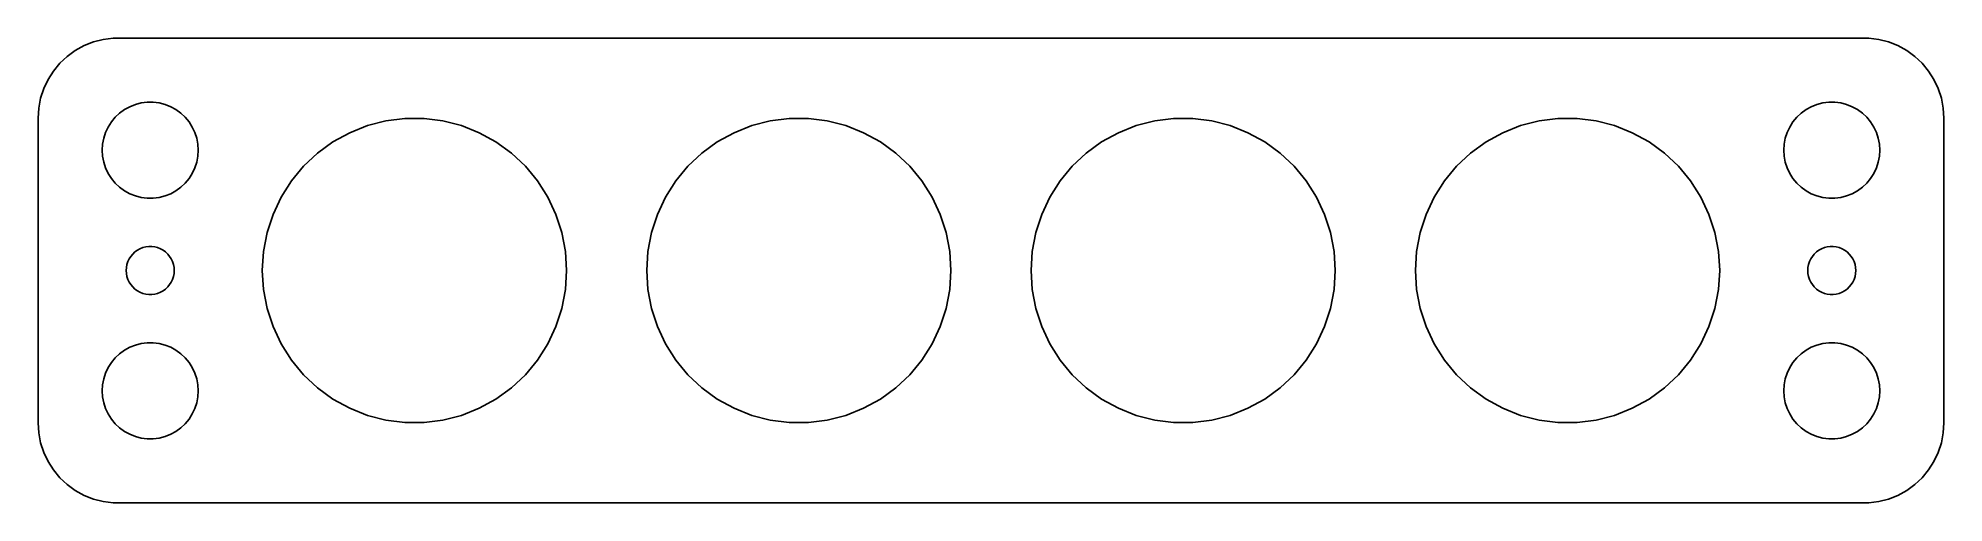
# Model space of a CAD drawing. Header units: metres. Extents: x -60 to 60, y -14 to 14.
import ezdxf

# ---------------------------------------------------------------- set-up
doc = ezdxf.new("R2010")
doc.units = ezdxf.units.M

msp = doc.modelspace()

# ---------------------------------------------------------------- linework, layer by layer
for p, q in [((-55.4369, 14.4114), (-56.0451, 14.2553)), ((-54.8139, 14.4901), (-55.4369, 14.4114)), ((54.8139, 14.4901), (-54.8139, 14.4901)), ((55.4369, 14.4114), (54.8139, 14.4901)), ((56.0451, 14.2553), (55.4369, 14.4114)), ((-57.6871, 13.3526), (-58.1448, 12.9227)), ((-57.1791, 13.7216), (-57.6871, 13.3526)), ((-56.6289, 14.0241), (-57.1791, 13.7216)), ((-56.0451, 14.2553), (-56.6289, 14.0241)), ((56.6289, 14.0241), (56.0451, 14.2553)), ((57.1791, 13.7216), (56.6289, 14.0241)), ((57.6871, 13.3526), (57.1791, 13.7216)), ((58.1448, 12.9227), (57.6871, 13.3526)), ((-58.8815, 11.9088), (-59.1489, 11.3406)), ((-58.5451, 12.4389), (-58.8815, 11.9088)), ((-58.1448, 12.9227), (-58.5451, 12.4389)), ((58.5451, 12.4389), (58.1448, 12.9227)), ((58.8815, 11.9088), (58.5451, 12.4389)), ((59.1489, 11.3406), (58.8815, 11.9088)), ((-59.3429, 10.7434), (-59.4606, 10.1267)), ((-59.1489, 11.3406), (-59.3429, 10.7434)), ((59.3429, 10.7434), (59.1489, 11.3406)), ((59.4606, 10.1267), (59.3429, 10.7434)), ((-59.4606, 10.1267), (-59.5, 9.5)), ((-54.927, 9.26335), (-54.6869, 9.55363)), ((-54.6869, 9.55363), (-54.4123, 9.81154)), ((-54.4123, 9.81154), (-54.1075, 10.033)), ((-54.1075, 10.033), (-53.7773, 10.2145)), ((-53.7773, 10.2145), (-53.427, 10.3532)), ((-53.427, 10.3532), (-53.0621, 10.4469)), ((-53.0621, 10.4469), (-52.6884, 10.4941)), ((-52.6884, 10.4941), (-52.3116, 10.4941)), ((-52.3116, 10.4941), (-51.9379, 10.4469)), ((-51.9379, 10.4469), (-51.5729, 10.3532)), ((-51.5729, 10.3532), (-51.2227, 10.2145)), ((-51.2227, 10.2145), (-50.8925, 10.033)), ((-50.8925, 10.033), (-50.5877, 9.81154)), ((-50.5877, 9.81154), (-50.3131, 9.55363)), ((-50.3131, 9.55363), (-50.0729, 9.26335)), ((50.0729, 9.26335), (50.3131, 9.55363)), ((50.3131, 9.55363), (50.5877, 9.81154)), ((50.5877, 9.81154), (50.8925, 10.033)), ((50.8925, 10.033), (51.2227, 10.2145)), ((51.2227, 10.2145), (51.5729, 10.3532)), ((51.5729, 10.3532), (51.9379, 10.4469)), ((51.9379, 10.4469), (52.3116, 10.4941)), ((52.3116, 10.4941), (52.6884, 10.4941)), ((52.6884, 10.4941), (53.0621, 10.4469)), ((53.0621, 10.4469), (53.427, 10.3532)), ((53.427, 10.3532), (53.7773, 10.2145)), ((53.7773, 10.2145), (54.1075, 10.033)), ((54.1075, 10.033), (54.4123, 9.81154)), ((54.4123, 9.81154), (54.6869, 9.55363)), ((54.6869, 9.55363), (54.927, 9.26335)), ((59.5, 9.5), (59.4606, 10.1267)), ((-59.5, 9.5), (-59.5, -9.5)), ((-55.4057, 8.24606), (-55.2893, 8.60437)), ((-55.2893, 8.60437), (-55.1289, 8.94525)), ((-55.1289, 8.94525), (-54.927, 9.26335)), ((-50.0729, 9.26335), (-49.8711, 8.94525)), ((-49.8711, 8.94525), (-49.7107, 8.60437)), ((-49.7107, 8.60437), (-49.5942, 8.24606)), ((-41.0903, 8.0211), (-40.0449, 8.59586)), ((-40.0449, 8.59586), (-38.9357, 9.03503)), ((-38.9357, 9.03503), (-37.7801, 9.33173)), ((-37.7801, 9.33173), (-36.5965, 9.48125)), ((-36.5965, 9.48125), (-35.4035, 9.48125)), ((-35.4035, 9.48125), (-34.2199, 9.33173)), ((-34.2199, 9.33173), (-33.0643, 9.03503)), ((-33.0643, 9.03503), (-31.9551, 8.59586)), ((-31.9551, 8.59586), (-30.9096, 8.0211)), ((-17.0903, 8.0211), (-16.0449, 8.59586)), ((-16.0449, 8.59586), (-14.9357, 9.03503)), ((-14.9357, 9.03503), (-13.7801, 9.33173)), ((-13.7801, 9.33173), (-12.5965, 9.48125)), ((-12.5965, 9.48125), (-11.4035, 9.48125)), ((-11.4035, 9.48125), (-10.2199, 9.33173)), ((-10.2199, 9.33173), (-9.06433, 9.03503)), ((-9.06433, 9.03503), (-7.95509, 8.59586)), ((-7.95509, 8.59586), (-6.90964, 8.0211)), ((6.90964, 8.0211), (7.95509, 8.59586)), ((7.95509, 8.59586), (9.06433, 9.03503)), ((9.06433, 9.03503), (10.2199, 9.33173)), ((10.2199, 9.33173), (11.4035, 9.48125)), ((11.4035, 9.48125), (12.5965, 9.48125)), ((12.5965, 9.48125), (13.7801, 9.33173)), ((13.7801, 9.33173), (14.9357, 9.03503)), ((14.9357, 9.03503), (16.0449, 8.59586)), ((16.0449, 8.59586), (17.0903, 8.0211)), ((30.9096, 8.0211), (31.9551, 8.59586)), ((31.9551, 8.59586), (33.0643, 9.03503)), ((33.0643, 9.03503), (34.2199, 9.33173)), ((34.2199, 9.33173), (35.4035, 9.48125)), ((35.4035, 9.48125), (36.5965, 9.48125)), ((36.5965, 9.48125), (37.7801, 9.33173)), ((37.7801, 9.33173), (38.9357, 9.03503)), ((38.9357, 9.03503), (40.0449, 8.59586)), ((40.0449, 8.59586), (41.0903, 8.0211)), ((49.5942, 8.24606), (49.7107, 8.60437)), ((49.7107, 8.60437), (49.8711, 8.94525)), ((49.8711, 8.94525), (50.0729, 9.26335)), ((54.927, 9.26335), (55.1289, 8.94525)), ((55.1289, 8.94525), (55.2893, 8.60437)), ((55.2893, 8.60437), (55.4057, 8.24606)), ((59.5, -9.5), (59.5, 9.5)), ((-55.5, 7.5), (-55.4763, 7.87599)), ((-55.4763, 7.12399), (-55.5, 7.5)), ((-55.4763, 7.87599), (-55.4057, 8.24606)), ((-49.5942, 8.24606), (-49.5237, 7.87599)), ((-49.5237, 7.87599), (-49.5, 7.5)), ((-49.5, 7.5), (-49.5237, 7.12399)), ((-42.9252, 6.50319), (-42.0555, 7.31987)), ((-42.0555, 7.31987), (-41.0903, 8.0211)), ((-30.9096, 8.0211), (-29.9445, 7.31987)), ((-29.9445, 7.31987), (-29.0748, 6.50319)), ((-18.9252, 6.50319), (-18.0555, 7.31987)), ((-18.0555, 7.31987), (-17.0903, 8.0211)), ((-6.90964, 8.0211), (-5.94446, 7.31987)), ((-5.94446, 7.31987), (-5.07478, 6.50319)), ((5.07478, 6.50319), (5.94446, 7.31987)), ((5.94446, 7.31987), (6.90964, 8.0211)), ((17.0903, 8.0211), (18.0555, 7.31987)), ((18.0555, 7.31987), (18.9252, 6.50319)), ((29.0748, 6.50319), (29.9445, 7.31987)), ((29.9445, 7.31987), (30.9096, 8.0211)), ((41.0903, 8.0211), (42.0555, 7.31987)), ((42.0555, 7.31987), (42.9252, 6.50319)), ((49.5, 7.5), (49.5237, 7.87599)), ((49.5237, 7.12399), (49.5, 7.5)), ((49.5237, 7.87599), (49.5942, 8.24606)), ((55.4057, 8.24606), (55.4763, 7.87599)), ((55.4763, 7.87599), (55.5, 7.5)), ((55.5, 7.5), (55.4763, 7.12399)), ((-55.4057, 6.75392), (-55.4763, 7.12399)), ((-55.2893, 6.39561), (-55.4057, 6.75392)), ((-55.1289, 6.05473), (-55.2893, 6.39561)), ((-54.927, 5.73663), (-55.1289, 6.05473)), ((-49.8711, 6.05473), (-50.0729, 5.73663)), ((-49.7107, 6.39561), (-49.8711, 6.05473)), ((-49.5942, 6.75392), (-49.7107, 6.39561)), ((-49.5237, 7.12399), (-49.5942, 6.75392)), ((-43.6857, 5.58395), (-42.9252, 6.50319)), ((-29.0748, 6.50319), (-28.3143, 5.58395)), ((-19.6857, 5.58395), (-18.9252, 6.50319)), ((-5.07478, 6.50319), (-4.31433, 5.58395)), ((4.31433, 5.58395), (5.07478, 6.50319)), ((18.9252, 6.50319), (19.6857, 5.58395)), ((28.3143, 5.58395), (29.0748, 6.50319)), ((42.9252, 6.50319), (43.6857, 5.58395)), ((49.5942, 6.75392), (49.5237, 7.12399)), ((49.7107, 6.39561), (49.5942, 6.75392)), ((49.8711, 6.05473), (49.7107, 6.39561)), ((50.0729, 5.73663), (49.8711, 6.05473)), ((55.1289, 6.05473), (54.927, 5.73663)), ((55.2893, 6.39561), (55.1289, 6.05473)), ((55.4057, 6.75392), (55.2893, 6.39561)), ((55.4763, 7.12399), (55.4057, 6.75392)), ((-54.6869, 5.44635), (-54.927, 5.73663)), ((-54.4123, 5.18845), (-54.6869, 5.44635)), ((-54.1075, 4.96701), (-54.4123, 5.18845)), ((-53.7773, 4.78551), (-54.1075, 4.96701)), ((-53.427, 4.64682), (-53.7773, 4.78551)), ((-51.2227, 4.78551), (-51.5729, 4.64682)), ((-50.8925, 4.96701), (-51.2227, 4.78551)), ((-50.5877, 5.18845), (-50.8925, 4.96701)), ((-50.3131, 5.44635), (-50.5877, 5.18845)), ((-50.0729, 5.73663), (-50.3131, 5.44635)), ((-44.3249, 4.57664), (-43.6857, 5.58395)), ((-28.3143, 5.58395), (-27.6751, 4.57664)), ((-20.3249, 4.57664), (-19.6857, 5.58395)), ((-4.31433, 5.58395), (-3.67508, 4.57664)), ((3.67508, 4.57664), (4.31433, 5.58395)), ((19.6857, 5.58395), (20.3249, 4.57664)), ((27.6751, 4.57664), (28.3143, 5.58395)), ((43.6857, 5.58395), (44.3249, 4.57664)), ((50.3131, 5.44635), (50.0729, 5.73663)), ((50.5877, 5.18845), (50.3131, 5.44635)), ((50.8925, 4.96701), (50.5877, 5.18845)), ((51.2227, 4.78551), (50.8925, 4.96701)), ((51.5729, 4.64682), (51.2227, 4.78551)), ((53.7773, 4.78551), (53.427, 4.64682)), ((54.1075, 4.96701), (53.7773, 4.78551)), ((54.4123, 5.18845), (54.1075, 4.96701)), ((54.6869, 5.44635), (54.4123, 5.18845)), ((54.927, 5.73663), (54.6869, 5.44635)), ((-53.0621, 4.55313), (-53.427, 4.64682)), ((-52.6884, 4.50591), (-53.0621, 4.55313)), ((-52.3116, 4.50591), (-52.6884, 4.50591)), ((-51.9379, 4.55313), (-52.3116, 4.50591)), ((-51.5729, 4.64682), (-51.9379, 4.55313)), ((-44.8329, 3.49718), (-44.3249, 4.57664)), ((-27.6751, 4.57664), (-27.1671, 3.49718)), ((-20.8329, 3.49718), (-20.3249, 4.57664)), ((-3.67508, 4.57664), (-3.16711, 3.49718)), ((3.16711, 3.49718), (3.67508, 4.57664)), ((20.3249, 4.57664), (20.8329, 3.49718)), ((27.1671, 3.49718), (27.6751, 4.57664)), ((44.3249, 4.57664), (44.8329, 3.49718)), ((51.9379, 4.55313), (51.5729, 4.64682)), ((52.3116, 4.50591), (51.9379, 4.55313)), ((52.6884, 4.50591), (52.3116, 4.50591)), ((53.0621, 4.55313), (52.6884, 4.50591)), ((53.427, 4.64682), (53.0621, 4.55313)), ((-45.2015, 2.36255), (-44.8329, 3.49718)), ((-27.1671, 3.49718), (-26.7984, 2.36255)), ((-21.2015, 2.36255), (-20.8329, 3.49718)), ((-3.16711, 3.49718), (-2.79845, 2.36255)), ((2.79845, 2.36255), (3.16711, 3.49718)), ((20.8329, 3.49718), (21.2015, 2.36255)), ((26.7984, 2.36255), (27.1671, 3.49718)), ((44.8329, 3.49718), (45.2015, 2.36255)), ((-53.4561, 1.15576), (-53.3037, 1.26648)), ((-53.3037, 1.26648), (-53.1387, 1.35724)), ((-53.1387, 1.35724), (-52.9635, 1.42657)), ((-52.9635, 1.42657), (-52.7811, 1.47342)), ((-52.7811, 1.47342), (-52.5942, 1.49704)), ((-52.5942, 1.49704), (-52.4058, 1.49704)), ((-52.4058, 1.49704), (-52.2189, 1.47342)), ((-52.2189, 1.47342), (-52.0365, 1.42657)), ((-52.0365, 1.42657), (-51.8613, 1.35724)), ((-51.8613, 1.35724), (-51.6963, 1.26648)), ((-51.6963, 1.26648), (-51.5439, 1.15576)), ((-45.5, 0), (-45.4251, 1.19066)), ((-45.4251, 1.19066), (-45.2015, 2.36255)), ((-26.7984, 2.36255), (-26.5749, 1.19066)), ((-26.5749, 1.19066), (-26.5, 0)), ((-21.5, 0), (-21.4251, 1.19066)), ((-21.4251, 1.19066), (-21.2015, 2.36255)), ((-2.79845, 2.36255), (-2.57491, 1.19066)), ((-2.57491, 1.19066), (-2.5, 0)), ((2.5, 0), (2.57491, 1.19066)), ((2.57491, 1.19066), (2.79845, 2.36255)), ((21.2015, 2.36255), (21.4251, 1.19066)), ((21.4251, 1.19066), (21.5, 0)), ((26.5, 0), (26.5749, 1.19066)), ((26.5749, 1.19066), (26.7984, 2.36255)), ((45.2015, 2.36255), (45.4251, 1.19066)), ((45.4251, 1.19066), (45.5, 0)), ((51.5439, 1.15576), (51.6963, 1.26648)), ((51.6963, 1.26648), (51.8613, 1.35724)), ((51.8613, 1.35724), (52.0365, 1.42657)), ((52.0365, 1.42657), (52.2189, 1.47342)), ((52.2189, 1.47342), (52.4058, 1.49704)), ((52.4058, 1.49704), (52.5942, 1.49704)), ((52.5942, 1.49704), (52.7811, 1.47342)), ((52.7811, 1.47342), (52.9635, 1.42657)), ((52.9635, 1.42657), (53.1387, 1.35724)), ((53.1387, 1.35724), (53.3037, 1.26648)), ((53.3037, 1.26648), (53.4561, 1.15576)), ((-54, 0), (-53.9882, 0.187988)), ((-53.9882, -0.187988), (-54, 0)), ((-53.9882, 0.187988), (-53.9529, 0.373032)), ((-53.9529, 0.373032), (-53.8947, 0.552185)), ((-53.8947, 0.552185), (-53.8145, 0.722626)), ((-53.8145, 0.722626), (-53.7135, 0.881668)), ((-53.7135, 0.881668), (-53.5934, 1.02681)), ((-53.5934, 1.02681), (-53.4561, 1.15576)), ((-51.5439, 1.15576), (-51.4065, 1.02681)), ((-51.4065, 1.02681), (-51.2865, 0.881668)), ((-51.2865, 0.881668), (-51.1855, 0.722626)), ((-51.1855, 0.722626), (-51.1053, 0.552185)), ((-51.1053, 0.552185), (-51.0471, 0.373032)), ((-51.0471, 0.373032), (-51.0118, 0.187988)), ((-51.0118, 0.187988), (-51, 0)), ((-51, 0), (-51.0118, -0.187988)), ((-45.4251, -1.19066), (-45.5, 0)), ((-26.5, 0), (-26.5749, -1.19066)), ((-21.4251, -1.19066), (-21.5, 0)), ((-2.5, 0), (-2.57491, -1.19066)), ((2.57491, -1.19066), (2.5, 0)), ((21.5, 0), (21.4251, -1.19066)), ((26.5749, -1.19066), (26.5, 0)), ((45.5, 0), (45.4251, -1.19066)), ((51, 0), (51.0118, 0.187988)), ((51.0118, -0.187988), (51, 0)), ((51.0118, 0.187988), (51.0471, 0.373032)), ((51.0471, 0.373032), (51.1053, 0.552185)), ((51.1053, 0.552185), (51.1855, 0.722626)), ((51.1855, 0.722626), (51.2865, 0.881668)), ((51.2865, 0.881668), (51.4065, 1.02681)), ((51.4065, 1.02681), (51.5439, 1.15576)), ((53.4561, 1.15576), (53.5934, 1.02681)), ((53.5934, 1.02681), (53.7135, 0.881668)), ((53.7135, 0.881668), (53.8145, 0.722626)), ((53.8145, 0.722626), (53.8947, 0.552185)), ((53.8947, 0.552185), (53.9529, 0.373032)), ((53.9529, 0.373032), (53.9882, 0.187988)), ((53.9882, 0.187988), (54, 0)), ((54, 0), (53.9882, -0.187988)), ((-53.9529, -0.373032), (-53.9882, -0.187988)), ((-53.8947, -0.552185), (-53.9529, -0.373032)), ((-53.8145, -0.722626), (-53.8947, -0.552185)), ((-53.7135, -0.881668), (-53.8145, -0.722626)), ((-53.5934, -1.02681), (-53.7135, -0.881668)), ((-53.4561, -1.15576), (-53.5934, -1.02681)), ((-53.3037, -1.26648), (-53.4561, -1.15576)), ((-51.5439, -1.15576), (-51.6963, -1.26648)), ((-51.4065, -1.02681), (-51.5439, -1.15576)), ((-51.2865, -0.881668), (-51.4065, -1.02681)), ((-51.1855, -0.722626), (-51.2865, -0.881668)), ((-51.1053, -0.552185), (-51.1855, -0.722626)), ((-51.0471, -0.373032), (-51.1053, -0.552185)), ((-51.0118, -0.187988), (-51.0471, -0.373032)), ((51.0471, -0.373032), (51.0118, -0.187988)), ((51.1053, -0.552185), (51.0471, -0.373032)), ((51.1855, -0.722626), (51.1053, -0.552185)), ((51.2865, -0.881668), (51.1855, -0.722626)), ((51.4065, -1.02681), (51.2865, -0.881668)), ((51.5439, -1.15576), (51.4065, -1.02681)), ((51.6963, -1.26648), (51.5439, -1.15576)), ((53.4561, -1.15576), (53.3037, -1.26648)), ((53.5934, -1.02681), (53.4561, -1.15576)), ((53.7135, -0.881668), (53.5934, -1.02681)), ((53.8145, -0.722626), (53.7135, -0.881668)), ((53.8947, -0.552185), (53.8145, -0.722626)), ((53.9529, -0.373032), (53.8947, -0.552185)), ((53.9882, -0.187988), (53.9529, -0.373032)), ((-53.1387, -1.35724), (-53.3037, -1.26648)), ((-52.9635, -1.42657), (-53.1387, -1.35724)), ((-52.7811, -1.47342), (-52.9635, -1.42657)), ((-52.5942, -1.49704), (-52.7811, -1.47342)), ((-52.4058, -1.49704), (-52.5942, -1.49704)), ((-52.2189, -1.47342), (-52.4058, -1.49704)), ((-52.0365, -1.42657), (-52.2189, -1.47342)), ((-51.8613, -1.35724), (-52.0365, -1.42657)), ((-51.6963, -1.26648), (-51.8613, -1.35724)), ((-45.2015, -2.36255), (-45.4251, -1.19066)), ((-44.8329, -3.49718), (-45.2015, -2.36255)), ((-26.7984, -2.36255), (-27.1671, -3.49718)), ((-26.5749, -1.19066), (-26.7984, -2.36255)), ((-21.2015, -2.36255), (-21.4251, -1.19066)), ((-20.8329, -3.49718), (-21.2015, -2.36255)), ((-2.79845, -2.36255), (-3.16711, -3.49718)), ((-2.57491, -1.19066), (-2.79845, -2.36255)), ((2.79845, -2.36255), (2.57491, -1.19066)), ((3.16711, -3.49718), (2.79845, -2.36255)), ((21.2015, -2.36255), (20.8329, -3.49718)), ((21.4251, -1.19066), (21.2015, -2.36255)), ((26.7984, -2.36255), (26.5749, -1.19066)), ((27.1671, -3.49718), (26.7984, -2.36255)), ((45.2015, -2.36255), (44.8329, -3.49718)), ((45.4251, -1.19066), (45.2015, -2.36255)), ((51.8613, -1.35724), (51.6963, -1.26648)), ((52.0365, -1.42657), (51.8613, -1.35724)), ((52.2189, -1.47342), (52.0365, -1.42657)), ((52.4058, -1.49704), (52.2189, -1.47342)), ((52.5942, -1.49704), (52.4058, -1.49704)), ((52.7811, -1.47342), (52.5942, -1.49704)), ((52.9635, -1.42657), (52.7811, -1.47342)), ((53.1387, -1.35724), (52.9635, -1.42657)), ((53.3037, -1.26648), (53.1387, -1.35724)), ((-44.3249, -4.57664), (-44.8329, -3.49718)), ((-27.1671, -3.49718), (-27.6751, -4.57664)), ((-20.3249, -4.57664), (-20.8329, -3.49718)), ((-3.16711, -3.49718), (-3.67508, -4.57664)), ((3.67508, -4.57664), (3.16711, -3.49718)), ((20.8329, -3.49718), (20.3249, -4.57664)), ((27.6751, -4.57664), (27.1671, -3.49718)), ((44.8329, -3.49718), (44.3249, -4.57664)), ((-53.7773, -4.78551), (-53.427, -4.64682)), ((-53.427, -4.64682), (-53.0621, -4.55313)), ((-53.0621, -4.55313), (-52.6884, -4.50591)), ((-52.6884, -4.50591), (-52.3116, -4.50591)), ((-52.3116, -4.50591), (-51.9379, -4.55313)), ((-51.9379, -4.55313), (-51.5729, -4.64682)), ((-51.5729, -4.64682), (-51.2227, -4.78551)), ((-43.6857, -5.58395), (-44.3249, -4.57664)), ((-27.6751, -4.57664), (-28.3143, -5.58395)), ((-19.6857, -5.58395), (-20.3249, -4.57664)), ((-3.67508, -4.57664), (-4.31433, -5.58395)), ((4.31433, -5.58395), (3.67508, -4.57664)), ((20.3249, -4.57664), (19.6857, -5.58395)), ((28.3143, -5.58395), (27.6751, -4.57664)), ((44.3249, -4.57664), (43.6857, -5.58395)), ((51.2227, -4.78551), (51.5729, -4.64682)), ((51.5729, -4.64682), (51.9379, -4.55313)), ((51.9379, -4.55313), (52.3116, -4.50591)), ((52.3116, -4.50591), (52.6884, -4.50591)), ((52.6884, -4.50591), (53.0621, -4.55313)), ((53.0621, -4.55313), (53.427, -4.64682)), ((53.427, -4.64682), (53.7773, -4.78551)), ((-55.1289, -6.05473), (-54.927, -5.73663)), ((-54.927, -5.73663), (-54.6869, -5.44635)), ((-54.6869, -5.44635), (-54.4123, -5.18845)), ((-54.4123, -5.18845), (-54.1075, -4.96701)), ((-54.1075, -4.96701), (-53.7773, -4.78551)), ((-51.2227, -4.78551), (-50.8925, -4.96701)), ((-50.8925, -4.96701), (-50.5877, -5.18845)), ((-50.5877, -5.18845), (-50.3131, -5.44635)), ((-50.3131, -5.44635), (-50.0729, -5.73663)), ((-50.0729, -5.73663), (-49.8711, -6.05473)), ((-42.9252, -6.50319), (-43.6857, -5.58395)), ((-28.3143, -5.58395), (-29.0748, -6.50319)), ((-18.9252, -6.50319), (-19.6857, -5.58395)), ((-4.31433, -5.58395), (-5.07478, -6.50319)), ((5.07478, -6.50319), (4.31433, -5.58395)), ((19.6857, -5.58395), (18.9252, -6.50319)), ((29.0748, -6.50319), (28.3143, -5.58395)), ((43.6857, -5.58395), (42.9252, -6.50319)), ((49.8711, -6.05473), (50.0729, -5.73663)), ((50.0729, -5.73663), (50.3131, -5.44635)), ((50.3131, -5.44635), (50.5877, -5.18845)), ((50.5877, -5.18845), (50.8925, -4.96701)), ((50.8925, -4.96701), (51.2227, -4.78551)), ((53.7773, -4.78551), (54.1075, -4.96701)), ((54.1075, -4.96701), (54.4123, -5.18845)), ((54.4123, -5.18845), (54.6869, -5.44635)), ((54.6869, -5.44635), (54.927, -5.73663)), ((54.927, -5.73663), (55.1289, -6.05473)), ((-55.5, -7.5), (-55.4763, -7.12399)), ((-55.4763, -7.12399), (-55.4057, -6.75392)), ((-55.4057, -6.75392), (-55.2893, -6.39561)), ((-55.2893, -6.39561), (-55.1289, -6.05473)), ((-49.8711, -6.05473), (-49.7107, -6.39561)), ((-49.7107, -6.39561), (-49.5942, -6.75392)), ((-49.5942, -6.75392), (-49.5237, -7.12399)), ((-49.5237, -7.12399), (-49.5, -7.5)), ((-42.0555, -7.31987), (-42.9252, -6.50319)), ((-29.0748, -6.50319), (-29.9445, -7.31987)), ((-18.0555, -7.31987), (-18.9252, -6.50319)), ((-5.07478, -6.50319), (-5.94446, -7.31987)), ((5.94446, -7.31987), (5.07478, -6.50319)), ((18.9252, -6.50319), (18.0555, -7.31987)), ((29.9445, -7.31987), (29.0748, -6.50319)), ((42.9252, -6.50319), (42.0555, -7.31987)), ((49.5, -7.5), (49.5237, -7.12399)), ((49.5237, -7.12399), (49.5942, -6.75392)), ((49.5942, -6.75392), (49.7107, -6.39561)), ((49.7107, -6.39561), (49.8711, -6.05473)), ((55.1289, -6.05473), (55.2893, -6.39561)), ((55.2893, -6.39561), (55.4057, -6.75392)), ((55.4057, -6.75392), (55.4763, -7.12399)), ((55.4763, -7.12399), (55.5, -7.5)), ((-55.4763, -7.87599), (-55.5, -7.5)), ((-55.4057, -8.24606), (-55.4763, -7.87599)), ((-55.2893, -8.60437), (-55.4057, -8.24606)), ((-49.5942, -8.24606), (-49.7107, -8.60437)), ((-49.5237, -7.87599), (-49.5942, -8.24606)), ((-49.5, -7.5), (-49.5237, -7.87599)), ((-41.0903, -8.0211), (-42.0555, -7.31987)), ((-40.0449, -8.59586), (-41.0903, -8.0211)), ((-30.9096, -8.0211), (-31.9551, -8.59586)), ((-29.9445, -7.31987), (-30.9096, -8.0211)), ((-17.0903, -8.0211), (-18.0555, -7.31987)), ((-16.0449, -8.59586), (-17.0903, -8.0211)), ((-6.90964, -8.0211), (-7.95509, -8.59586)), ((-5.94446, -7.31987), (-6.90964, -8.0211)), ((6.90964, -8.0211), (5.94446, -7.31987)), ((7.95509, -8.59586), (6.90964, -8.0211)), ((17.0903, -8.0211), (16.0449, -8.59586)), ((18.0555, -7.31987), (17.0903, -8.0211)), ((30.9096, -8.0211), (29.9445, -7.31987)), ((31.9551, -8.59586), (30.9096, -8.0211)), ((41.0903, -8.0211), (40.0449, -8.59586)), ((42.0555, -7.31987), (41.0903, -8.0211)), ((49.5237, -7.87599), (49.5, -7.5)), ((49.5942, -8.24606), (49.5237, -7.87599)), ((49.7107, -8.60437), (49.5942, -8.24606)), ((55.4057, -8.24606), (55.2893, -8.60437)), ((55.4763, -7.87599), (55.4057, -8.24606)), ((55.5, -7.5), (55.4763, -7.87599)), ((-59.5, -9.5), (-59.4606, -10.1267)), ((-55.1289, -8.94525), (-55.2893, -8.60437)), ((-54.927, -9.26335), (-55.1289, -8.94525)), ((-54.6869, -9.55363), (-54.927, -9.26335)), ((-50.0729, -9.26335), (-50.3131, -9.55363)), ((-49.8711, -8.94525), (-50.0729, -9.26335)), ((-49.7107, -8.60437), (-49.8711, -8.94525)), ((-38.9357, -9.03503), (-40.0449, -8.59586)), ((-37.7801, -9.33173), (-38.9357, -9.03503)), ((-36.5965, -9.48125), (-37.7801, -9.33173)), ((-35.4035, -9.48125), (-36.5965, -9.48125)), ((-34.2199, -9.33173), (-35.4035, -9.48125)), ((-33.0643, -9.03503), (-34.2199, -9.33173)), ((-31.9551, -8.59586), (-33.0643, -9.03503)), ((-14.9357, -9.03503), (-16.0449, -8.59586)), ((-13.7801, -9.33173), (-14.9357, -9.03503)), ((-12.5965, -9.48125), (-13.7801, -9.33173)), ((-11.4035, -9.48125), (-12.5965, -9.48125)), ((-10.2199, -9.33173), (-11.4035, -9.48125)), ((-9.06433, -9.03503), (-10.2199, -9.33173)), ((-7.95509, -8.59586), (-9.06433, -9.03503)), ((9.06433, -9.03503), (7.95509, -8.59586)), ((10.2199, -9.33173), (9.06433, -9.03503)), ((11.4035, -9.48125), (10.2199, -9.33173)), ((12.5965, -9.48125), (11.4035, -9.48125)), ((13.7801, -9.33173), (12.5965, -9.48125)), ((14.9357, -9.03503), (13.7801, -9.33173)), ((16.0449, -8.59586), (14.9357, -9.03503)), ((33.0643, -9.03503), (31.9551, -8.59586)), ((34.2199, -9.33173), (33.0643, -9.03503)), ((35.4035, -9.48125), (34.2199, -9.33173)), ((36.5965, -9.48125), (35.4035, -9.48125)), ((37.7801, -9.33173), (36.5965, -9.48125)), ((38.9357, -9.03503), (37.7801, -9.33173)), ((40.0449, -8.59586), (38.9357, -9.03503)), ((49.8711, -8.94525), (49.7107, -8.60437)), ((50.0729, -9.26335), (49.8711, -8.94525)), ((50.3131, -9.55363), (50.0729, -9.26335)), ((54.927, -9.26335), (54.6869, -9.55363)), ((55.1289, -8.94525), (54.927, -9.26335)), ((55.2893, -8.60437), (55.1289, -8.94525)), ((59.4606, -10.1267), (59.5, -9.5)), ((-59.4606, -10.1267), (-59.3429, -10.7434)), ((-54.4123, -9.81154), (-54.6869, -9.55363)), ((-54.1075, -10.033), (-54.4123, -9.81154)), ((-53.7773, -10.2145), (-54.1075, -10.033)), ((-53.427, -10.3532), (-53.7773, -10.2145)), ((-53.0621, -10.4469), (-53.427, -10.3532)), ((-52.6884, -10.4941), (-53.0621, -10.4469)), ((-52.3116, -10.4941), (-52.6884, -10.4941)), ((-51.9379, -10.4469), (-52.3116, -10.4941)), ((-51.5729, -10.3532), (-51.9379, -10.4469)), ((-51.2227, -10.2145), (-51.5729, -10.3532)), ((-50.8925, -10.033), (-51.2227, -10.2145)), ((-50.5877, -9.81154), (-50.8925, -10.033)), ((-50.3131, -9.55363), (-50.5877, -9.81154)), ((50.5877, -9.81154), (50.3131, -9.55363)), ((50.8925, -10.033), (50.5877, -9.81154)), ((51.2227, -10.2145), (50.8925, -10.033)), ((51.5729, -10.3532), (51.2227, -10.2145)), ((51.9379, -10.4469), (51.5729, -10.3532)), ((52.3116, -10.4941), (51.9379, -10.4469)), ((52.6884, -10.4941), (52.3116, -10.4941)), ((53.0621, -10.4469), (52.6884, -10.4941)), ((53.427, -10.3532), (53.0621, -10.4469)), ((53.7773, -10.2145), (53.427, -10.3532)), ((54.1075, -10.033), (53.7773, -10.2145)), ((54.4123, -9.81154), (54.1075, -10.033)), ((54.6869, -9.55363), (54.4123, -9.81154)), ((59.3429, -10.7434), (59.4606, -10.1267)), ((-59.3429, -10.7434), (-59.1489, -11.3406)), ((-59.1489, -11.3406), (-58.8815, -11.9088)), ((58.8815, -11.9088), (59.1489, -11.3406)), ((59.1489, -11.3406), (59.3429, -10.7434)), ((-58.8815, -11.9088), (-58.5451, -12.4389)), ((-58.5451, -12.4389), (-58.1448, -12.9227)), ((-58.1448, -12.9227), (-57.6871, -13.3526)), ((57.6871, -13.3526), (58.1448, -12.9227)), ((58.1448, -12.9227), (58.5451, -12.4389)), ((58.5451, -12.4389), (58.8815, -11.9088)), ((-57.6871, -13.3526), (-57.1791, -13.7216)), ((-57.1791, -13.7216), (-56.6289, -14.0241)), ((-56.6289, -14.0241), (-56.0451, -14.2553)), ((-56.0451, -14.2553), (-55.4369, -14.4114)), ((55.4369, -14.4114), (56.0451, -14.2553)), ((56.0451, -14.2553), (56.6289, -14.0241)), ((56.6289, -14.0241), (57.1791, -13.7216)), ((57.1791, -13.7216), (57.6871, -13.3526)), ((-55.4369, -14.4114), (-54.8139, -14.4901)), ((-54.8139, -14.4901), (54.8139, -14.4901)), ((54.8139, -14.4901), (55.4369, -14.4114))]:
    msp.add_line(p, q)

doc.saveas('drawing.dxf')
